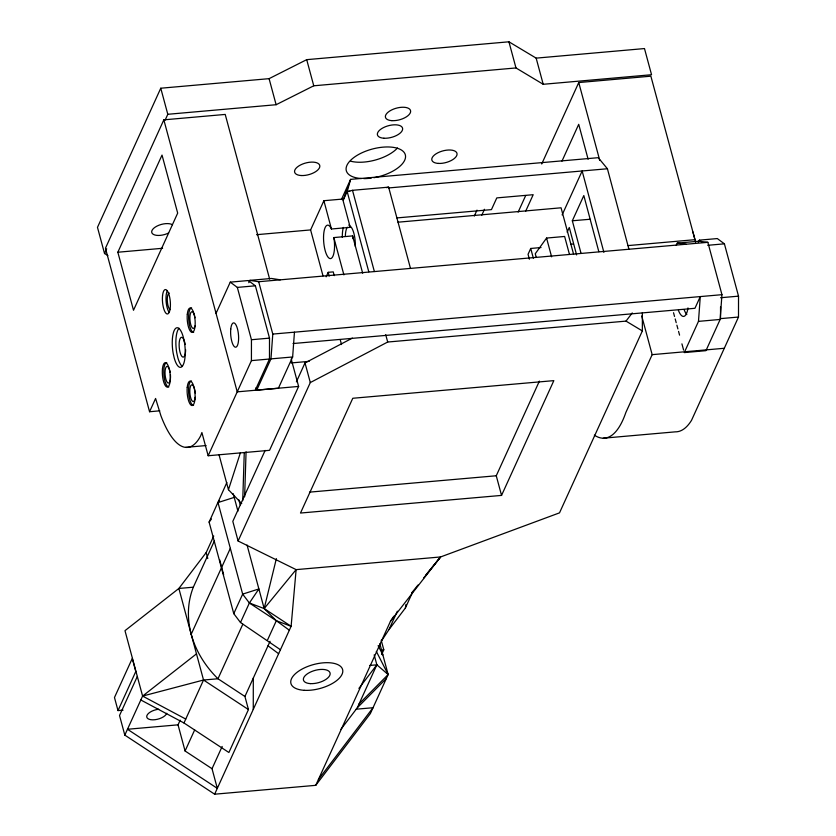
<?xml version="1.0" encoding="UTF-8"?>
<svg xmlns="http://www.w3.org/2000/svg" width="836" height="836" viewBox="0 0 836 836"><rect width="100%" height="100%" fill="white"/><g stroke="black" fill="none" stroke-linecap="round" stroke-linejoin="round"><path stroke-width="1.25" d="M291.21 359.02L298.609 386.431L269.547 450.322L208.164 455.745L251.427 360.619L251.448 339.729L237.33 287.406L230.255 282.14L216.043 313.375M255.273 390.255L269.485 359.02L269.505 338.131L255.388 285.808L248.302 280.541L230.255 282.14M293.018 343.544L694.946 308.296L700.286 296.581L698.478 321.369L684.276 352.583L705.95 350.671L720.527 318.631L720.548 306.875M603.299 438.2L675.425 431.836A127.668 40.431 85 0 0 691.56 420.257L738.501 317.043L738.522 296.153L724.404 243.83L717.319 238.563L699.356 240.151L698.311 242.461M253.266 709.409L253.308 678.069M265.148 450.405L232.816 521.35L238.103 540.996L296.122 569.63L440.562 556.964L559.514 512.855L642.351 330.931L642.382 312.643M242.733 500.628L244.269 452.495M244.634 496.803L246.066 451.806M294.45 332.174L292.642 356.972L278.398 388.238L256.736 390.14L270.969 358.874L272.787 334.076L258.69 281.722L249.828 280.363L248.773 282.683M676.167 245.408L677.212 243.119L698.886 241.217L707.852 242.325L721.949 294.68L720.151 319.456L698.478 321.369M381.55 640.857L388.97 629.581L405.355 608.065L406.003 604.449M276.371 558.605L264.166 608.566L276.329 620.72L289.34 630.208M341.422 199.501L350.587 179.374L343.23 200.086L347.18 191.58L350.587 179.374L598.242 157.69L607.417 168.757L628.944 249.264M241.729 503.606L228.458 489.708L240.329 452.966M280.447 649.729L240.486 622.517L233.766 613.645L209.104 522.082L226.859 482.487M137.313 676.449L119.527 715.501L124.815 735.116L214.643 794.2L315.757 785.328L370.358 713.589L386.389 678.435L388.144 674.537L379.868 643.783M165.11 120.185L167.796 114.292L276.12 104.719L313.761 85.794L515.979 67.946L543.212 84.29L651.547 74.728L644.483 48.561L536.158 58.133L508.925 41.8L306.707 59.659L269.087 78.657L160.763 88.219L97.478 227.361L104.542 253.527L107.896 255.534M269.631 279.046L225.218 114.427L163.835 119.851L105.451 248.229L149.56 411.73L159.791 410.821M104.542 253.527L106.684 248.804M117.845 252.232L162.027 155.088L177.681 213.117L133.509 310.26L117.845 252.232L162.612 248.282M149.56 411.73L155.59 398.479L160.909 415.753A100.236 31.747 85 0 0 200.744 435.671L201.894 432.536L208.164 455.745M322.999 275.859L310.605 229.921L323.887 200.713L342.666 199.052L350.221 227.34L331.443 229.001A16.814 5.329 85 0 0 323.636 234.843A16.814 5.329 85 0 0 329.457 258.387A16.814 5.329 85 0 0 334.254 240.35L333.825 237.57L352.604 235.909L362.678 273.215M118.001 710.59L135.787 671.538L132.266 658.465L114.48 697.506L118.001 710.59L123.059 710.14M326.155 276.789L328.193 272.327L333.24 271.888L334.254 275.629M124.815 735.116L142.601 696.074L124.982 630.668L178.873 588.46L206.178 552.586L213.744 535.991M140.814 699.983L183.972 722.973L228.886 752.505L248.449 709.555L244.927 696.472L217.977 678.759A101.271 83.819 24.5 0 1 193.325 587.196L214.371 540.965M296.393 381.833L305.015 362.918L352.374 338.12M191.204 634.242L230.328 548.343M238.103 540.996L310.302 382.564L387.695 342.029L626.018 321.118L642.351 330.931M178.037 724.833L127.48 729.264L217.318 788.348L212.03 768.712L185.08 750.989L178.037 724.833L180.168 720.141M183.972 722.973L203.535 680.023L178.873 588.46L193.325 587.196M233.766 613.645L242.659 594.124L217.997 502.561L219.565 500.503M240.486 622.517L249.379 602.996L258.878 588.952L242.659 594.124L249.379 602.996L276.329 620.72L291.116 626.3L214.643 794.2M185.08 750.989L194.684 729.901M242.816 624.231L217.977 678.759L203.535 680.023L142.601 696.074L185.749 719.064M267.436 640.24L276.329 620.72M212.03 768.712L222.167 746.454M244.927 696.472L270.049 641.317M474.305 216.054L477.001 210.129M481.797 215.197L484.493 209.282M518.142 212.114L525.687 195.54M541.718 163.992L578.752 82.555L650.878 76.18L695.667 242.189M525.614 211.32L533.19 194.704L496.793 197.902L491.453 209.617L396.87 217.924M561.959 161.16L578.711 124.334L588.126 159.258M541.028 247.55L530.724 248.459L528.059 254.311L529.387 259.212M562.126 214.925L582.149 170.972L603.895 252.378M567.142 232.168L569.285 227.486L576.61 254.917M581.01 253.245L572.336 220.777L583.821 195.551L598.827 251.678M315.757 785.328L390.443 621.336L393.819 616.216M388.97 629.581L397.34 611.21M340.931 729.295L357.317 707.768L376.858 664.819L374.183 654.849M381.634 654.525L383.797 649.791L381.226 640.272M405.355 608.065L412.681 591.982M501.548 495.403L553.84 380.631L352.782 398.27L300.49 513.043L501.548 495.403L496.26 475.768L539.387 381.111M641.724 315.956L652.164 354.652L625.84 412.524A127.668 40.431 85 0 1 594.333 435.138M569.347 253.977L564.624 236.463L546.566 238.061L535.259 253.747L536.252 257.415M209.104 522.082L211.445 519.01M626.018 321.118L632.256 312.915M358.916 688.394L376.858 664.819L388.144 674.537L359.083 703.881M318.422 779.476L373.034 707.726L356.178 709.2M390.443 621.336L440.562 556.964L425.973 574.844M411.563 593.027L418.01 585.012M423.643 578L440.562 556.964M357.317 707.768L386.389 678.435M142.601 696.074L196.491 653.856M217.997 502.561L234.226 497.389M386.483 187.651L388.615 187.149L410.476 268.356M368.77 271.742L347.18 191.58L352.499 190.315L388.615 187.149M256.579 234.686L310.605 229.921M397.978 222.198L561.06 207.798L573.611 254.311M628.014 245.596L694.988 239.681L692.866 231.812M707.726 245.303L724.404 243.83M237.33 287.406L255.388 285.808M720.559 297.741L738.522 296.153M251.448 339.729L269.505 338.131M720.527 318.631L738.501 317.043M251.427 360.619L269.485 359.02M291.179 362.939L309.184 361.351M652.164 354.652L724.289 348.278M298.609 386.431L237.225 391.854L163.835 119.851M185.613 447.365L206.074 445.567M347.18 191.58L349.761 191.35M388.5 187.954L607.417 168.757M249.828 280.363L271.501 278.461L280.353 279.82M258.69 281.722L707.852 242.325M272.787 334.076L721.949 294.68M270.969 358.874L292.642 356.972M309.477 492.143L496.26 475.768M381.268 650.011L383.797 649.791M369.637 665.456L376.858 664.819M572.336 220.777L590.049 219.251M570.915 244.227L573.318 244.018M677.212 243.119L686.189 244.227M249.379 602.996L264.166 608.566L291.116 626.3L296.122 569.63L264.166 608.566L247.059 545.051M203.535 680.023L248.449 709.555M699.356 240.151L701.383 241.656M268.001 645.81L278.628 653.721M378.133 645.653L382.867 654.912M376.325 651.39L388.144 674.537M223.64 574.729L219.68 559.817M673.523 312.716L674.527 316.457M675.206 318.944L676.209 322.686M676.888 325.173L677.891 328.914M678.56 331.401L679.574 335.142M681.925 343.857L683.608 350.085M578.752 82.555L599.746 160.366M536.158 58.133L543.212 84.29M508.925 41.8L515.979 67.946M546.566 238.061L551.624 256.83M530.724 248.459L533.368 258.261M306.707 59.659L313.761 85.794M333.825 237.57L343.899 274.877M328.193 272.327L329.196 276.079M340.2 339.604L341.537 344.547M269.087 78.657L276.12 104.719M160.763 88.219L167.796 114.292M238.845 499.803L240.204 504.829M219.001 454.648L228.458 489.708M352.499 190.315L374.361 271.522M385.709 334.661L387.695 342.029M305.015 362.918L310.302 382.564M256.056 387.643L256.736 390.14M233.234 493.71L237.936 511.183M206.178 552.586L207.788 558.532M323.887 200.713L331.443 229.001M352.604 235.909L353.032 238.688M687.976 307.93A19.939 6.312 85 0 1 678.393 310.302M686.826 314.566A19.939 6.312 85 0 1 684.172 309.79M345.352 235.794A15.288 4.838 85 0 1 347.212 227.246M349.584 225.939A15.288 4.838 85 0 1 355.29 246.421M166.772 713.286A10.398 4.817 -15.1 0 1 154.994 719.712A10.398 4.817 -15.1 0 1 146.875 715.647A10.398 4.817 -15.1 0 1 158.652 709.221M342.332 237.361A16.814 5.329 85 0 1 343.366 227.413M348.863 224.999A16.814 5.329 85 0 1 350.221 227.34M397.466 148.014A30.577 14.16 -15.1 0 1 350.806 161.233M361.476 178.517A30.577 14.17 -15.1 0 1 356.878 155.496A30.577 14.17 -15.1 0 1 404.122 152.403A30.577 14.17 -15.1 0 1 373.838 177.713M371.247 178.11A30.577 14.17 -15.1 0 1 363.796 178.601M170.429 374.622A8.412 2.665 85 0 1 167.284 382.386A8.412 2.665 85 0 1 165.518 368.404A8.412 2.665 85 0 1 170.157 372.459M195.206 397.278A8.412 2.665 85 0 1 190.963 398.667A8.412 2.665 85 0 1 190.984 385.365A8.412 2.665 85 0 1 195.216 393.066M195.007 325.915A8.412 2.665 85 0 1 190.859 324.985A8.412 2.665 85 0 1 190.869 312.539A8.412 2.665 85 0 1 195.018 317.795M185.623 349.647A9.938 3.145 85 0 1 181.245 355.415A9.938 3.145 85 0 1 179.886 339.197A9.938 3.145 85 0 1 185.195 344.516M168.799 386.964A12.258 3.887 85 0 1 163.887 374.925A12.258 3.887 85 0 1 166.74 362.521M193.659 332.3A12.258 3.887 85 0 1 188.748 320.261A12.258 3.887 85 0 1 191.601 307.867M193.576 405.408A12.258 3.887 85 0 1 188.675 393.369A12.258 3.887 85 0 1 191.528 380.976M170.011 309.571A8.412 2.665 85 0 1 167.284 300.469A8.412 2.665 85 0 1 169.311 293.06M168.611 232.983A11.464 5.309 -15.1 0 1 153.291 234.341A11.464 5.309 -15.1 0 1 157.064 226.054A11.464 5.309 -15.1 0 1 172.383 224.706M182.447 366.492A19.876 6.291 85 0 1 177.817 357.63L176.772 352.917A19.876 6.291 85 0 1 179.04 328.255M168.966 312.11A12.258 3.887 85 0 1 167.19 290.949M184.348 341.84L183.303 337.127A19.876 6.291 85 0 0 174.734 329.478A19.876 6.291 85 0 0 173.156 353.241L174.212 357.954A19.876 6.291 85 0 0 182.781 365.604A19.876 6.291 85 0 0 184.348 341.84M310.313 683.618A13.763 6.374 -15.1 0 0 330.157 673.607A13.763 6.374 -15.1 0 0 309.842 672.363A13.763 6.374 -15.1 0 0 310.313 683.618M304.22 690.306A26.752 12.394 -15.1 0 0 342.802 670.848A26.752 12.394 -15.1 0 0 303.301 668.434A26.752 12.394 -15.1 0 0 304.22 690.306M438.357 163.417A12.989 6.019 -15.1 0 0 457.062 153.939A12.989 6.019 -15.1 0 0 437.834 152.81A12.989 6.019 -15.1 0 0 438.357 163.417M301.106 175.529A12.989 6.019 -15.1 0 0 319.843 166.071A12.989 6.019 -15.1 0 0 300.657 164.901A12.989 6.019 -15.1 0 0 301.106 175.529M383.923 138.233A12.989 6.019 -15.1 0 0 402.649 128.775A12.989 6.019 -15.1 0 0 383.463 127.605A12.989 6.019 -15.1 0 0 383.923 138.233M391.906 120.656A12.989 6.019 -15.1 0 0 410.643 111.198A12.989 6.019 -15.1 0 0 391.457 110.038A12.989 6.019 -15.1 0 0 391.906 120.656M162.456 368.916A12.258 3.887 85 0 0 167.357 387.089A12.258 3.887 85 0 0 169.175 368.603A12.258 3.887 85 0 0 162.456 368.916M187.306 314.252A12.258 3.887 85 0 0 192.217 332.425A12.258 3.887 85 0 0 194.036 313.949A12.258 3.887 85 0 0 187.306 314.252M162.529 295.808A12.258 3.887 85 0 0 167.43 313.981A12.258 3.887 85 0 0 169.259 295.495A12.258 3.887 85 0 0 162.529 295.808M187.233 387.371A12.258 3.887 85 0 0 192.134 405.544A12.258 3.887 85 0 0 193.952 387.058A12.258 3.887 85 0 0 187.233 387.371M230.757 329.102A12.226 3.877 85 0 0 235.647 347.222A12.226 3.877 85 0 0 237.466 328.799A12.226 3.877 85 0 0 230.757 329.102"/></g></svg>
